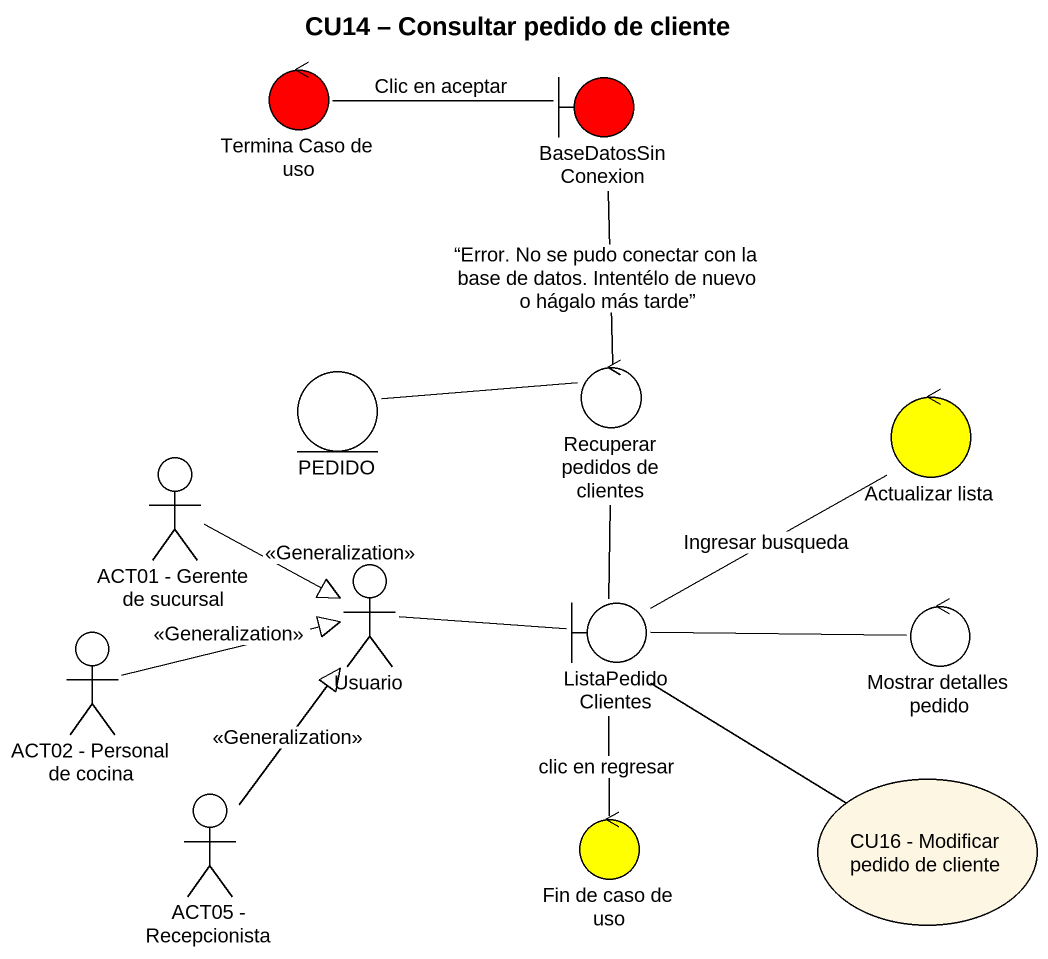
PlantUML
@startuml
title CU14 – Consultar pedido de cliente
control "Termina Caso de uso" as Termina_Caso_de_uso #FF0000
boundary BaseDatosSinConexion #FF0000
entity PEDIDO
control "Recuperar pedidos de clientes" as Recuperar_pedidos_de
control "Actualizar lista" as Actualizar_lista #FFFF00
actor "ACT01 - Gerente de sucursal" as ACT01_Gerente_de_sucursal
actor Usuario
actor "ACT02 - Personal de cocina" as ACT02_Personal_de_cocina
boundary ListaPedidoClientes
control "Mostrar detalles pedido" as Mostrar_detalles_pedido
actor "ACT05 - Recepcionista" as ACT05_Recepcionista
control "Fin de caso de uso" as Fin_de_caso_de_uso #FFFF00
usecase "CU16 - Modificar pedido de cliente" as CU16_Modificar_pedido_de
Termina_Caso_de_uso -right- BaseDatosSinConexion : Clic en aceptar
BaseDatosSinConexion -- Recuperar_pedidos_de : “Error. No se pudo conectar con la base de datos. Intentélo de nuevo o hágalo más tarde”
PEDIDO -right- Recuperar_pedidos_de
Recuperar_pedidos_de -- ListaPedidoClientes
ACT01_Gerente_de_sucursal -right-|> Usuario : <<Generalization>>
Usuario -right- ListaPedidoClientes
ACT02_Personal_de_cocina -right-|> Usuario : <<Generalization>>
ListaPedidoClientes -up- Actualizar_lista : Ingresar busqueda
ListaPedidoClientes -right- Mostrar_detalles_pedido
ListaPedidoClientes -- Fin_de_caso_de_uso : clic en regresar
ListaPedidoClientes -- CU16_Modificar_pedido_de
ACT05_Recepcionista -up-|> Usuario : <<Generalization>>
@enduml
